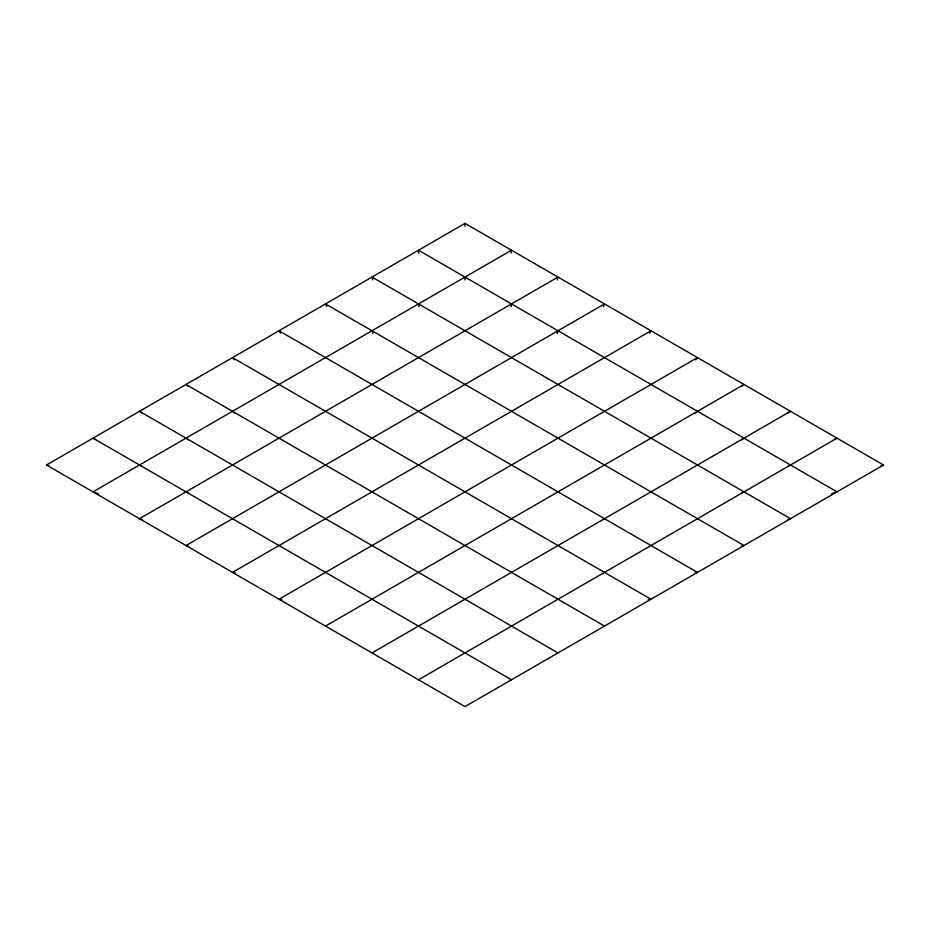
<?xml version="1.0" encoding="UTF-8"?>
<svg xmlns="http://www.w3.org/2000/svg" width="930" height="930" viewBox="0 0 930 930"><rect width="100%" height="100%" fill="white"/><g stroke="black" fill="none" stroke-linecap="round" stroke-linejoin="round"><path stroke-width="1.4" d="M511.14 253.111L511.5 250.228L93 491.842L98.452 493.818M511.082 306.795L511.5 303.924M557.256 279.872L558 277.07L139.5 518.696L142.255 519.603M557.128 333.533L558 330.766M603.349 306.586L604.5 303.924L186 545.538L188.79 546.34M649.454 333.219L651 330.766L232.5 572.392L235.313 573.043M695.605 359.805L697.5 357.608L279 599.234L281.86 599.641M695.373 413.28L697.5 411.304M741.803 386.369L744 384.462L325.5 626.076M741.594 439.774L744 438.158M788.082 412.908L790.5 411.304L372 652.93M46.5 465L465 223.386L883.5 465L465 706.614L46.5 465L49.209 466.046M418.5 679.772L837 438.158L834.408 439.46M787.896 466.29L790.5 465M741.396 493.098L744 491.842M880.791 466.046L883.5 465M831.548 493.818L837 491.842L418.5 250.228L418.86 253.111M787.745 519.603L790.5 518.696L372 277.07L372.744 279.872M741.21 546.34L744 545.538L325.5 303.924L326.651 306.586M694.687 573.043L697.5 572.392L279 330.766L280.546 333.219M648.14 599.641L651 599.234L232.5 357.608L234.395 359.805M186 491.842L188.604 493.098M139.5 465L142.104 466.29M95.592 439.46L93 438.158L511.5 679.772M604.5 626.076L186 384.462L188.197 386.369M558 652.93L139.5 411.304L141.918 412.908M186 438.158L188.406 439.774M232.5 411.304L234.627 413.28M372 330.766L372.872 333.533M418.5 303.924L418.919 306.795M465 223.386L465 226.281M465 277.07L465 279.965"/></g></svg>
